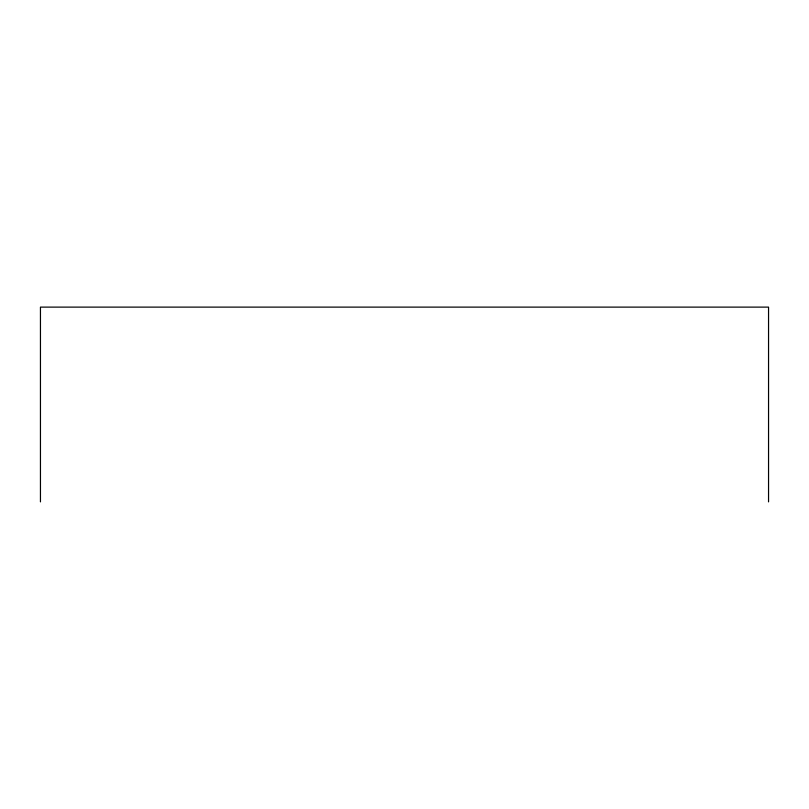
<?xml version="1.0" encoding="UTF-8"?>
<svg xmlns="http://www.w3.org/2000/svg" width="809" height="809" viewBox="0 0 809 809"><rect width="100%" height="100%" fill="white"/><g stroke="black" fill="none" stroke-linecap="round" stroke-linejoin="round"><path stroke-width="1.21" d="M768.55 501.883L768.55 307.117L40.45 307.117L40.45 501.883"/></g></svg>
